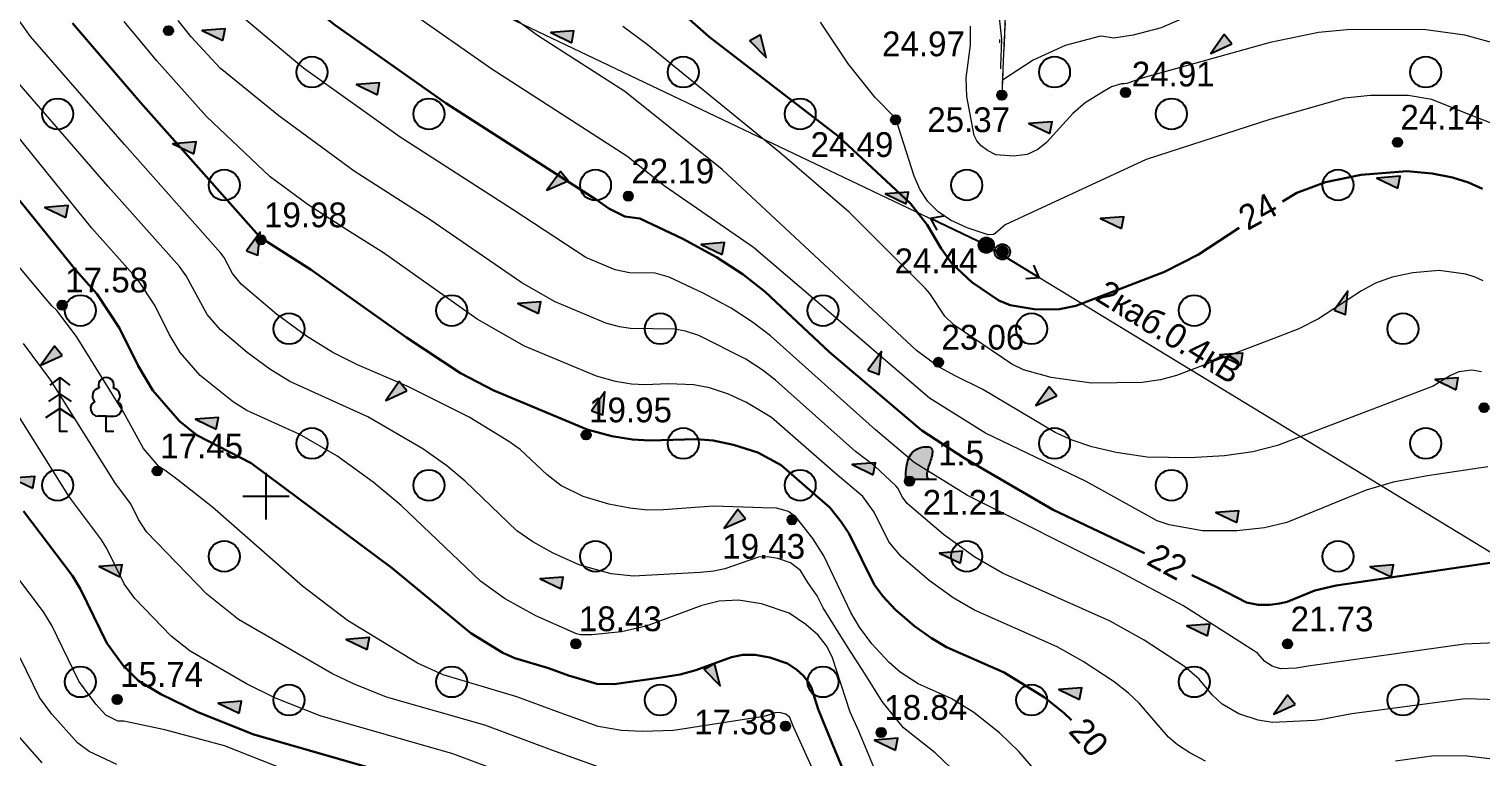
# Model space of a CAD drawing. Header units: feet. Extents: x 4395049 to 4395355, y 4911947 to 4912105.
# Drawn here: x 4395142.34 to 4395189.27, y 4912041.57 to 4912065.1 of the extents above; entities that cross this region are included whole.
import ezdxf
from ezdxf.enums import TextEntityAlignment as Align

# ---------------------------------------------------------------- set-up
doc = ezdxf.new("R2010")
doc.units = ezdxf.units.FT
doc.header["$MEASUREMENT"] = 0
doc.linetypes.add('500_84_2_1', pattern=[1, 1, 0])
doc.linetypes.add('g5_366', pattern=[0.85, 0.1, -0.75])
doc.layers.get('0').update_dxf_attribs({"color": 10, "linetype": 'CONTINUOUS', "lineweight": 0})
for name, color, linetype in [('02_Сетка', 7, 'CONTINUOUS'), ('07_Объекты электропередачи', 7, 'CONTINUOUS'), ('12_Рельеф', 7, 'CONTINUOUS'), ('13_Растительность', 7, 'CONTINUOUS'), ('19_Горизонтали', 7, 'CONTINUOUS'), ('61_Отметки высоты поверхности', 7, 'CONTINUOUS')]:
    doc.layers.add(name, color=color, linetype=linetype)
doc.styles.add('LIKE11', font='bm431.shx')
doc.styles.add('LIKE17', font='d431.shx')
doc.styles.add('LIKE36', font='pragmai.shx')

# ---------------------------------------------------------------- blocks, each defined once
blk = doc.blocks.new('g5_346')
blk.add_hatch(color=0).paths.add_polyline_path([(-0.375, 0), (-0.369, 0.104), (-0.361, 0.21), (-0.353, 0.299), (-0.341, 0.389), (-0.328, 0.465), (-0.313, 0.536), (-0.295, 0.599), (-0.276, 0.655), (-0.253, 0.71), (-0.224, 0.764), (-0.188, 0.818), (-0.144, 0.87), (-0.104, 0.907), (-0.06, 0.94), (-0.01, 0.971), (0.039, 0.993), (0.092, 1.013), (0.153, 1.029), (0.218, 1.041), (0.265, 1.046), (0.312, 1.046), (0.366, 1.041), (0.408, 1.029), (0.443, 1.011), (0.469, 0.986), (0.478, 0.971), (0.49, 0.941), (0.495, 0.904), (0.496, 0.872), (0.492, 0.833), (0.482, 0.774), (0.466, 0.712), (0.449, 0.654), (0.432, 0.601), (0.417, 0.553), (0.396, 0.489), (0.372, 0.417), (0.356, 0.362), (0.343, 0.318), (0.331, 0.269), (0.321, 0.221), (0.316, 0.188), (0.313, 0.153), (0.312, 0.121), (0.314, 0.093), (0.32, 0.067), (0.328, 0.047), (0.338, 0.029), (0.352, 0.015), (0.368, 0.004), (0.375, 0)])
at = {"color": 0}
for points in [[(-0.375, 0), (-0.369, 0.104), (-0.361, 0.21), (-0.353, 0.299), (-0.341, 0.389), (-0.328, 0.465), (-0.313, 0.536), (-0.295, 0.599), (-0.276, 0.655), (-0.253, 0.71), (-0.224, 0.764), (-0.188, 0.818), (-0.144, 0.87), (-0.104, 0.907), (-0.06, 0.94), (-0.01, 0.971), (0.039, 0.993), (0.092, 1.013), (0.153, 1.029), (0.218, 1.041), (0.265, 1.046), (0.312, 1.046), (0.366, 1.041), (0.408, 1.029), (0.443, 1.011), (0.469, 0.986), (0.478, 0.971), (0.49, 0.941), (0.495, 0.904), (0.496, 0.872), (0.492, 0.833), (0.482, 0.774), (0.466, 0.712), (0.449, 0.654), (0.432, 0.601), (0.417, 0.553), (0.396, 0.489), (0.372, 0.417), (0.356, 0.362), (0.343, 0.318), (0.331, 0.269), (0.321, 0.221), (0.316, 0.188), (0.313, 0.153), (0.312, 0.121), (0.314, 0.093), (0.32, 0.067), (0.328, 0.047), (0.338, 0.029), (0.352, 0.015), (0.368, 0.004), (0.375, 0)], [(-0.375, 0), (0.375, 0)], [(0.375, 0), (0.625, 0)]]:
    blk.add_lwpolyline(points, dxfattribs=at)
blk = doc.blocks.new('g5_115_1')
at = {"color": 0}
for points in [[(0, 0), (2, 0)], [(1.647, -0.252), (2, 0), (1.647, 0.252)]]:
    blk.add_lwpolyline(points, dxfattribs=at)
blk = doc.blocks.new('g5_106_1a')
h = blk.add_hatch(color=255)
edge = h.paths.add_edge_path()
edge.add_arc((0, 0), 0.212, 0, 360)
at = {"color": 0}
blk.add_circle((0, 0), 0.25, dxfattribs=at)
blk = doc.blocks.new('g5_107_1a')
h = blk.add_hatch(color=0)
edge = h.paths.add_edge_path()
edge.add_arc((0, 0), 0.25, 0, 360)
at = {"color": 0}
blk.add_circle((0, 0), 0.25, dxfattribs=at)
blk = doc.blocks.new('g5_368')
at = {"color": 92}
blk.add_circle((0, 0), 0.5, dxfattribs=at)
blk = doc.blocks.new('g5_348a')
blk.add_hatch(color=0).paths.add_polyline_path([(0.75, 0), (0.649, 0.375), (0, 0)])
at = {"color": 0}
blk.add_lwpolyline([(0.75, 0), (0.649, 0.375), (0, 0)], close=True, dxfattribs=at)
blk = doc.blocks.new('g5_330')
blk.add_hatch(color=0).paths.add_polyline_path([(-0.15, 0, 1), (0.15, 0, 1)])
at = {"color": 0}
blk.add_circle((0, 0), 0.15, dxfattribs=at)
blk = doc.blocks.new('g5_012')
at = {"color": 92}
for points in [[(0, -1.5), (0, 1.5)], [(-1.5, 0), (1.5, 0)]]:
    blk.add_lwpolyline(points, dxfattribs=at)
blk = doc.blocks.new('g5_367_3b')
at = {"color": 92}
for points in [[(-0.75, 1.75), (-1.074, 1.503)], [(-0.75, 1.75), (-0.426, 1.503)], [(-0.5, 0), (-0.75, 0), (-0.75, 1.75)], [(-0.75, 1.221), (-1.115, 0.973)], [(-0.75, 1.221), (-0.385, 0.973)], [(-0.75, 0.751), (-1.215, 0.443)], [(-0.75, 0.751), (-0.285, 0.443)], [(0.75, 0.497), (0.493, 0.497)], [(0.75, 0.497), (1.007, 0.497)], [(1, 0), (0.75, 0), (0.75, 0.497)]]:
    blk.add_lwpolyline(points, dxfattribs=at)
for centre, start, end in [((0.75, 1.5), 90, 202.242), ((0.75, 1.5), 337.758, 90), ((0.493, 0.747), 115.6346, 270), ((0.553, 1.158), 97.9406, 227.8197), ((0.947, 1.158), 312.1803, 82.0594), ((1.007, 0.747), 270, 64.3654)]:
    blk.add_arc(centre, 0.25, start, end, dxfattribs=at)

msp = doc.modelspace()

# ---------------------------------------------------------------- linework, layer by layer
at = {"layer": '07_Объекты электропередачи', "color": 9, "linetype": 'Continuous', "lineweight": 20, "flags": 128}
msp.add_lwpolyline([(4395100.521, 4912092.298), (4395110.854, 4912087.864), (4395173.279, 4912058.112), (4395201.484, 4912040.953), (4395242.36, 4912021.946)], dxfattribs=at)
at = {"layer": '12_Рельеф', "color": 7, "linetype": 'g5_366', "lineweight": 20, "flags": 128}
msp.add_lwpolyline([(4395173.779, 4912062.958), (4395173.502, 4912071.101), (4395173.817, 4912076.286)], dxfattribs=at)
at = {"layer": '12_Рельеф', "color": 7, "linetype": '500_84_2_1', "lineweight": 20, "ltscale": 0.5, "flags": 128}
msp.add_lwpolyline([(4395173.817, 4912076.286), (4395174.135, 4912070.831), (4395173.779, 4912062.958)], dxfattribs=at)
at = {"layer": '12_Рельеф', "color": 7, "linetype": 'Continuous', "lineweight": 20, "ltscale": 0.5, "flags": 128}
msp.add_lwpolyline([(4395173.885, 4912065.301), (4395173.862, 4912064.801), (4395173.862, 4912064.801), (4395173.862, 4912064.801), (4395173.84, 4912064.302), (4395173.84, 4912064.302), (4395173.84, 4912064.302), (4395173.817, 4912063.802), (4395173.817, 4912063.802), (4395173.817, 4912063.802), (4395173.794, 4912063.303), (4395173.794, 4912063.303), (4395173.794, 4912063.303), (4395173.779, 4912062.958)], dxfattribs=at)
at = {"layer": '19_Горизонтали', "color": 32, "linetype": 'Continuous', "lineweight": 30, "flags": 128}
for points, elevation in [([(4395178.393, 4912048.163), (4395175.439, 4912049.556), (4395172.555, 4912051.244), (4395171.197, 4912052.126), (4395170.35, 4912052.841), (4395168.217, 4912054.659), (4395166.134, 4912056.61), (4395165.417, 4912057.168), (4395164.555, 4912057.729), (4395163.469, 4912058.321), (4395162.077, 4912058.972), (4395161.594, 4912059.038), (4395161.083, 4912059.297), (4395160.679, 4912059.574), (4395155.815, 4912062.701), (4395152.236, 4912065.219), (4395150.976, 4912066.237), (4395149.932, 4912067.11), (4395149.417, 4912067.717), (4395148.979, 4912068.413), (4395148.439, 4912069.72), (4395148.035, 4912070.439), (4395146.961, 4912071.739)], 22), ([(4395181.453, 4912058.674), (4395180.14, 4912057.811), (4395179.04, 4912057.253), (4395177.642, 4912056.711), (4395176.174, 4912056.151), (4395175.651, 4912056.047), (4395174.888, 4912056.036), (4395174.054, 4912056.177), (4395173.683, 4912056.322), (4395172.808, 4912056.919), (4395172.179, 4912057.512), (4395171.823, 4912058.003), (4395171.368, 4912058.772), (4395170.827, 4912059.459), (4395168.495, 4912061.633), (4395164.323, 4912064.845), (4395162.87, 4912066.139)], 24), ([(4395176.037, 4912042.759), (4395175.79, 4912042.995), (4395175.146, 4912043.509), (4395173.855, 4912044.297), (4395171.989, 4912045.125), (4395171.508, 4912045.407), (4395170.965, 4912045.798), (4395170.333, 4912046.338), (4395169.94, 4912046.77), (4395169.659, 4912047.145), (4395168.843, 4912048.779), (4395168.585, 4912049.177), (4395168.225, 4912049.638), (4395167.748, 4912050.041), (4395166.647, 4912051.007), (4395165.901, 4912051.41), (4395165.111, 4912051.664), (4395164.456, 4912051.799), (4395163.898, 4912051.847), (4395162.408, 4912051.8), (4395161.843, 4912051.83), (4395161.179, 4912051.938), (4395160.376, 4912052.155), (4395157.361, 4912053.415), (4395156.289, 4912053.98), (4395154.539, 4912055.125), (4395151.456, 4912057.319), (4395149.923, 4912058.293), (4395149.885, 4912058.317), (4395149.847, 4912058.345), (4395149.784, 4912058.405), (4395145.946, 4912062.719), (4395143.75, 4912065.293)], 20), ([(4395189.317, 4912059.934), (4395188.87, 4912060.141), (4395188.343, 4912060.304), (4395187.692, 4912060.425), (4395186.872, 4912060.505), (4395185.398, 4912060.386), (4395184.241, 4912060.146), (4395183.314, 4912059.805), (4395182.855, 4912059.526)], 24), ([(4395169.823, 4912038.339), (4395168.104, 4912042.479), (4395167.843, 4912043.113), (4395167.626, 4912043.81), (4395167.523, 4912044.006), (4395167.373, 4912044.195), (4395167.157, 4912044.387), (4395166.854, 4912044.588), (4395166.282, 4912044.786), (4395165.81, 4912044.872), (4395165.408, 4912044.868), (4395165.045, 4912044.795), (4395163.895, 4912044.375), (4395163.39, 4912044.24), (4395162.775, 4912044.143), (4395161.257, 4912043.924), (4395160.693, 4912043.94), (4395159.781, 4912044.2), (4395159.134, 4912044.441), (4395158.039, 4912044.766), (4395157.657, 4912044.942), (4395156.619, 4912045.573), (4395154.077, 4912047.679), (4395149.515, 4912051.069), (4395147.769, 4912051.975), (4395147.207, 4912052.425), (4395146.341, 4912053.42), (4395145.864, 4912054.212), (4395145.263, 4912055.43), (4395144.53, 4912056.541), (4395143.851, 4912057.305), (4395141.63, 4912060.052)], 18), ([(4395155.007, 4912040.75), (4395149.609, 4912042.295), (4395147.794, 4912043.021), (4395146.602, 4912043.601), (4395145.883, 4912044.034), (4395145.383, 4912044.533), (4395144.852, 4912045.252), (4395144.005, 4912046.999), (4395143.746, 4912047.424), (4395142.159, 4912049.519)], 16), ([(4395189.701, 4912047.867), (4395184.585, 4912047.11), (4395183.898, 4912046.951), (4395183.008, 4912046.586), (4395182.757, 4912046.527), (4395182.449, 4912046.493), (4395182.064, 4912046.493), (4395181.689, 4912046.562), (4395180.758, 4912047.047), (4395179.919, 4912047.443)], 22)]:
    msp.add_lwpolyline(points, dxfattribs=dict(at, elevation=elevation))
at = {"layer": '19_Горизонтали', "color": 32, "linetype": 'Continuous', "lineweight": 20, "flags": 128}
for points, elevation in [([(4395189.289, 4912054.02), (4395188.97, 4912054.078), (4395188.552, 4912054.021), (4395188.279, 4912053.899), (4395187.724, 4912053.56), (4395187.501, 4912053.474), (4395182.691, 4912051.641), (4395181.894, 4912051.435), (4395180.976, 4912051.3), (4395179.862, 4912051.241), (4395178.476, 4912051.265), (4395177.48, 4912051.412), (4395176.69, 4912051.592), (4395176.052, 4912051.806), (4395175.508, 4912052.055), (4395173.165, 4912053.448), (4395172.257, 4912053.905), (4395171.701, 4912054.2), (4395171.651, 4912054.242), (4395171.02, 4912054.71), (4395164.743, 4912060.562), (4395161.598, 4912063.082), (4395158.78, 4912064.893), (4395152.278, 4912069.644)], 23), ([(4395176.047, 4912039.772), (4395174.333, 4912041.754), (4395173.706, 4912042.351), (4395172.876, 4912043.014), (4395172.143, 4912043.462), (4395171.082, 4912043.933), (4395170.5, 4912044.316), (4395170.14, 4912044.623), (4395169.585, 4912045.233), (4395169.187, 4912045.764), (4395168.902, 4912046.239), (4395168.033, 4912048.074), (4395167.669, 4912048.636), (4395167.16, 4912049.288), (4395167.098, 4912049.34), (4395166.898, 4912049.5), (4395166.857, 4912049.519), (4395166.496, 4912049.609), (4395166.047, 4912049.628), (4395164.467, 4912049.679), (4395162.85, 4912049.555), (4395162.335, 4912049.553), (4395161.759, 4912049.609), (4395161.078, 4912049.747), (4395160.247, 4912049.989), (4395159.53, 4912050.343), (4395159.087, 4912050.687), (4395158.215, 4912051.507), (4395157.852, 4912051.769), (4395156.571, 4912052.555), (4395154.567, 4912053.558), (4395152.953, 4912054.25), (4395152.159, 4912054.647), (4395151.304, 4912055.168), (4395150.334, 4912055.881), (4395149.196, 4912056.853), (4395148.919, 4912057.196), (4395148.646, 4912057.711), (4395148.543, 4912057.858), (4395145.422, 4912061.366), (4395142.392, 4912064.854), (4395140.817, 4912067.06)], 19.5), ([(4395189.495, 4912050.947), (4395187.535, 4912050.657), (4395186.434, 4912050.449), (4395185.556, 4912050.197), (4395182.991, 4912049.148), (4395182.267, 4912048.975), (4395181.381, 4912048.879), (4395180.27, 4912048.879), (4395179.189, 4912049.077), (4395178.803, 4912049.206), (4395176.507, 4912050.476), (4395173.25, 4912052.042), (4395171.449, 4912053.163), (4395171.001, 4912053.542), (4395168.194, 4912055.954), (4395165.758, 4912058.037), (4395162.867, 4912060.027), (4395161.667, 4912060.988), (4395157.298, 4912063.797), (4395152.831, 4912066.94)], 22.5), ([(4395189.773, 4912066.964), (4395187.897, 4912067.207), (4395186.129, 4912067.205), (4395184.906, 4912067.045), (4395181.439, 4912066.098), (4395180.344, 4912065.756), (4395178.929, 4912065.142), (4395178.03, 4912064.903), (4395177.406, 4912064.808), (4395177.002, 4912064.866), (4395176.932, 4912064.861), (4395175.834, 4912064.561), (4395174.79, 4912064.09), (4395173.801, 4912063.446)], 25.5), ([(4395190.923, 4912043.385), (4395188.761, 4912043.452), (4395185.093, 4912042.97), (4395184.067, 4912042.768), (4395183.884, 4912042.754), (4395182.528, 4912042.688), (4395182.071, 4912042.762), (4395181.442, 4912042.971), (4395180.904, 4912043.283), (4395180.584, 4912043.584), (4395180.164, 4912044.084), (4395179.685, 4912044.498), (4395178.384, 4912045.352), (4395177.281, 4912045.966), (4395173.804, 4912047.509), (4395172.908, 4912048.034), (4395171.897, 4912048.763), (4395170.718, 4912049.769), (4395170.567, 4912049.966), (4395170.417, 4912050.259), (4395170.355, 4912050.338), (4395169.68, 4912050.97), (4395169.049, 4912051.441), (4395166.47, 4912053.746), (4395166.032, 4912054.087), (4395165.505, 4912054.43), (4395163.989, 4912055.191), (4395163.559, 4912055.329), (4395163.204, 4912055.403), (4395161.782, 4912055.42), (4395161.421, 4912055.478), (4395160.985, 4912055.596), (4395159.345, 4912056.281), (4395158.269, 4912056.893), (4395155.301, 4912058.933), (4395152.85, 4912060.509), (4395150.412, 4912062.291), (4395148.52, 4912063.837), (4395147.58, 4912064.851), (4395147.163, 4912065.375)], 21), ([(4395190.5, 4912045.293), (4395188.739, 4912045.221), (4395183.679, 4912044.506), (4395183.294, 4912044.437), (4395182.792, 4912044.423), (4395182.515, 4912044.506), (4395182.287, 4912044.653), (4395182.041, 4912044.924), (4395181.954, 4912044.993), (4395179.628, 4912046.463), (4395177.574, 4912047.568), (4395172.668, 4912050.021), (4395170.946, 4912051.089), (4395169.7, 4912052.141), (4395166.302, 4912055.178), (4395165.724, 4912055.628), (4395165.03, 4912056.08), (4395164.154, 4912056.556), (4395163.033, 4912057.082), (4395162.577, 4912057.204), (4395161.752, 4912057.214), (4395161.289, 4912057.317), (4395160.338, 4912057.714), (4395157.99, 4912059.254), (4395154.333, 4912061.605), (4395151.216, 4912063.838), (4395150.694, 4912064.264), (4395149.084, 4912065.61)], 21.5), ([(4395173.747, 4912063.895), (4395173.783, 4912064.76), (4395173.7, 4912065.573)], 25.5), ([(4395180.37, 4912041.435), (4395179.854, 4912041.704), (4395179.464, 4912041.961), (4395179.167, 4912042.213), (4395178.22, 4912043.308), (4395177.874, 4912043.638), (4395177.415, 4912044.004), (4395176.416, 4912044.659), (4395175.568, 4912045.132), (4395172.897, 4912046.317), (4395172.208, 4912046.72), (4395171.431, 4912047.28), (4395170.525, 4912048.053), (4395170.13, 4912048.527), (4395169.652, 4912049.485), (4395169.29, 4912049.988), (4395168.399, 4912050.741), (4395166.339, 4912052.547), (4395165.526, 4912053.028), (4395164.945, 4912053.3), (4395164.335, 4912053.497), (4395163.83, 4912053.601), (4395163.012, 4912053.634), (4395162.249, 4912053.602), (4395161.813, 4912053.625), (4395161.3, 4912053.708), (4395160.68, 4912053.876), (4395158.353, 4912054.848), (4395156.825, 4912055.717), (4395153.796, 4912057.861), (4395152.612, 4912058.613), (4395151.367, 4912059.413), (4395150.129, 4912060.318), (4395148.073, 4912062.27), (4395146.469, 4912064.073), (4395145.416, 4912065.338)], 20.5), ([(4395189.339, 4912056.961), (4395189.079, 4912057.08), (4395188.774, 4912057.175), (4395187.921, 4912057.291), (4395187.067, 4912057.223), (4395186.396, 4912057.084), (4395185.859, 4912056.886), (4395185.403, 4912056.64), (4395184.019, 4912055.73), (4395183.382, 4912055.407), (4395182.572, 4912055.092), (4395179.433, 4912053.896), (4395178.913, 4912053.762), (4395178.314, 4912053.674), (4395176.682, 4912053.651), (4395175.379, 4912053.84), (4395174.485, 4912054.088), (4395174.105, 4912054.262), (4395172.235, 4912055.538), (4395171.941, 4912055.815), (4395171.454, 4912056.552), (4395171.309, 4912056.724), (4395168.85, 4912059.179), (4395166.619, 4912061.098), (4395162.316, 4912064.6), (4395161.528, 4912065.176)], 23.5), ([(4395191.168, 4912061.447), (4395188.905, 4912062.33), (4395187.676, 4912062.826), (4395186.916, 4912062.948), (4395185.699, 4912062.955), (4395184.854, 4912062.859), (4395182.475, 4912062.186), (4395178.444, 4912060.882), (4395173.893, 4912058.771), (4395173.563, 4912058.487), (4395173.508, 4912058.46), (4395173.343, 4912058.447), (4395172.661, 4912058.672), (4395172.126, 4912058.919), (4395171.712, 4912059.197), (4395171.395, 4912059.52), (4395171.148, 4912059.896), (4395170.947, 4912060.338), (4395170.372, 4912062.167), (4395170.377, 4912062.2), (4395170.336, 4912062.23), (4395169.686, 4912062.886), (4395168.831, 4912063.963), (4395167.923, 4912065.318)], 24.5), ([(4395189.657, 4912064.648), (4395188.747, 4912064.897), (4395187.407, 4912065.078), (4395184.928, 4912065.076), (4395184.013, 4912064.989), (4395182.457, 4912064.665), (4395178.353, 4912063.523), (4395177.82, 4912063.336), (4395177.723, 4912063.322), (4395177.649, 4912063.33), (4395177.33, 4912063.231), (4395176.982, 4912063.029), (4395176.471, 4912062.709), (4395176.076, 4912062.37), (4395175.231, 4912061.43), (4395174.946, 4912061.202), (4395174.602, 4912061.048), (4395174.162, 4912060.987), (4395173.593, 4912061.036), (4395173.314, 4912061.176), (4395173.113, 4912061.323), (4395172.974, 4912061.481), (4395172.883, 4912061.655), (4395172.651, 4912062.918), (4395172.634, 4912063.524), (4395172.773, 4912064.575), (4395172.772, 4912065.19)], 25), ([(4395169.86, 4912040.731), (4395169.163, 4912042.409), (4395168.883, 4912043.022), (4395168.299, 4912044.814), (4395168.114, 4912045.167), (4395167.843, 4912045.51), (4395167.452, 4912045.855), (4395166.906, 4912046.218), (4395166.012, 4912046.521), (4395165.275, 4912046.637), (4395164.648, 4912046.606), (4395164.082, 4912046.468), (4395162.285, 4912045.795), (4395161.494, 4912045.615), (4395160.529, 4912045.524), (4395160.16, 4912045.519), (4395160.03, 4912045.555), (4395158.72, 4912046.138), (4395157.713, 4912046.698), (4395156.928, 4912047.249), (4395154.369, 4912049.702), (4395153.466, 4912050.457), (4395152.294, 4912051.302), (4395151.089, 4912051.998), (4395149.384, 4912052.773), (4395148.947, 4912053.04), (4395147.87, 4912053.901), (4395147.222, 4912054.646), (4395146.865, 4912055.237), (4395146.416, 4912056.149), (4395145.868, 4912056.98), (4395144.375, 4912058.659), (4395139.492, 4912064.696)], 18.5), ([(4395172.39, 4912040.978), (4395171.623, 4912041.708), (4395170.607, 4912042.519), (4395169.913, 4912043.361), (4395169.37, 4912044.252), (4395168.793, 4912045.135), (4395168.013, 4912046.397), (4395167.818, 4912046.78), (4395167.508, 4912047.212), (4395167.277, 4912047.595), (4395166.957, 4912047.849), (4395166.546, 4912047.988), (4395166.208, 4912048.041), (4395165.919, 4912048.027), (4395164.834, 4912047.654), (4395164.47, 4912047.572), (4395164.027, 4912047.53), (4395161.88, 4912047.412), (4395161.151, 4912047.493), (4395160.139, 4912047.772), (4395159.281, 4912048.154), (4395158.621, 4912048.52), (4395158.107, 4912048.882), (4395156.432, 4912050.487), (4395155.841, 4912050.982), (4395155.073, 4912051.535), (4395153.291, 4912052.564), (4395150.772, 4912053.71), (4395150.126, 4912054.104), (4395149.393, 4912054.643), (4395148.533, 4912055.377), (4395148.103, 4912055.871), (4395147.415, 4912057.121), (4395147.205, 4912057.419), (4395144.898, 4912060.012), (4395140.754, 4912064.784)], 19), ([(4395167.842, 4912040.79), (4395167.046, 4912042.548), (4395166.933, 4912042.844), (4395166.803, 4912042.957), (4395166.601, 4912043.012), (4395166.453, 4912042.997), (4395166.132, 4912042.889), (4395166.013, 4912042.871), (4395163.167, 4912042.423), (4395162.166, 4912042.396), (4395161.489, 4912042.43), (4395160.738, 4912042.557), (4395159.508, 4912042.994), (4395158.103, 4912043.519), (4395155.723, 4912044.224), (4395154.893, 4912044.607), (4395152.637, 4912045.978), (4395151.177, 4912047.096), (4395148.271, 4912049.651), (4395147.116, 4912050.553), (4395146.736, 4912050.836), (4395146.544, 4912050.949), (4395146.044, 4912051.543), (4395145.394, 4912052.717), (4395143.879, 4912055.156), (4395143.236, 4912055.999), (4395143.082, 4912056.151), (4395142.893, 4912056.37), (4395141.902, 4912057.556)], 17.5), ([(4395161.128, 4912041.115), (4395159.234, 4912041.788), (4395157.071, 4912042.596), (4395153.897, 4912043.504), (4395152.83, 4912043.931), (4395152.13, 4912044.272), (4395149.113, 4912046.019), (4395148.09, 4912046.833), (4395146.14, 4912048.851), (4395145.883, 4912049.249), (4395145.628, 4912049.755), (4395145.132, 4912050.41), (4395143.036, 4912053.765), (4395142.157, 4912054.933)], 17), ([(4395158.961, 4912040.582), (4395156.039, 4912041.673), (4395151.753, 4912042.899), (4395150.312, 4912043.476), (4395149.366, 4912043.936), (4395147.55, 4912044.988), (4395146.935, 4912045.478), (4395145.761, 4912046.692), (4395145.413, 4912047.164), (4395144.857, 4912048.311), (4395144.687, 4912048.589), (4395143.645, 4912049.965), (4395141.837, 4912052.859)], 16.5), ([(4395153.976, 4912039.828), (4395148.654, 4912041.929), (4395146.73, 4912042.454), (4395145.407, 4912042.733), (4395145.217, 4912042.731), (4395145.185, 4912042.739), (4395144.827, 4912042.922), (4395144.495, 4912043.274), (4395143.948, 4912044.018), (4395143.073, 4912045.82), (4395142.806, 4912046.258), (4395140.672, 4912049.074)], 15.5), ([(4395145.176, 4912041.328), (4395144.28, 4912041.75), (4395143.911, 4912042.034), (4395143.074, 4912042.957), (4395142.682, 4912043.489), (4395142.056, 4912044.779)], 15), ([(4395142.768, 4912041.384), (4395141.652, 4912042.64)], 14.5), ([(4395191.549, 4912041.274), (4395188.818, 4912041.599), (4395187.757, 4912041.612), (4395186.506, 4912041.435)], 20.5)]:
    msp.add_lwpolyline(points, dxfattribs=dict(at, elevation=elevation))

# ---------------------------------------------------------------- block references
at = {"layer": '02_Сетка', "linetype": 'Continuous', "lineweight": 20, "xscale": 0.5, "yscale": 0.5, "zscale": 0.5}
msp.add_blockref('g5_012', (4395150, 4912050), dxfattribs=at)
at = {"layer": '07_Объекты электропередачи', "color": 7, "linetype": 'Continuous', "lineweight": 20}
for name, rotation in [('g5_115_1', 154.5176994507251), ('g5_107_1a', 331.6012410794223), ('g5_115_1', 328.6847827122449)]:
    msp.add_blockref(name, (4395173.279, 4912058.112), dxfattribs=dict(at, rotation=rotation))
msp.add_blockref('g5_106_1a', (4395173.799, 4912057.897, 24.532), dxfattribs=at)
at = {"layer": '12_Рельеф', "color": 7, "lineweight": 20}
for p, rotation in [((4395147.934, 4912065.051), 334.2798211696657), ((4395159.206, 4912064.981), 334.2798211696657), ((4395166.164, 4912064.182), 104.2798211696657), ((4395180.535, 4912064.312), 24.27982116966568), ((4395152.924, 4912063.302), 334.2798211696657), ((4395174.657, 4912062.042), 334.2798211696657), ((4395146.992, 4912061.392), 334.2798211696657), ((4395159.078, 4912059.887), 24.27982116966568), ((4395185.907, 4912060.283), 334.2798211696657), ((4395170.017, 4912059.773), 334.2798211696657), ((4395142.854, 4912059.334), 334.2798211696657), ((4395176.975, 4912058.975), 334.2798211696657), ((4395149.812, 4912058.535), 234.2798211696657), ((4395164.068, 4912058.138), 334.2798211696657), ((4395158.136, 4912056.228), 334.2798211696657), ((4395184.966, 4912056.623), 234.2798211696657), ((4395142.726, 4912054.24), 24.27982116966568), ((4395169.889, 4912054.679), 234.2798211696657), ((4395180.828, 4912054.565), 334.2798211696657), ((4395187.786, 4912053.767), 334.2798211696657), ((4395153.87, 4912053.097), 24.27982116966568), ((4395160.956, 4912053.371), 234.2798211696657), ((4395174.879, 4912052.93), 24.27982116966568), ((4395147.716, 4912052.491), 334.2798211696657), ((4395168.947, 4912051.02), 334.2798211696657), ((4395141.785, 4912050.581), 334.2798211696657), ((4395164.809, 4912048.962), 24.27982116966568), ((4395180.7, 4912049.471), 334.2798211696657), ((4395171.767, 4912048.163), 334.2798211696657), ((4395144.604, 4912047.724), 334.2798211696657), ((4395185.69, 4912047.722), 334.2798211696657), ((4395158.86, 4912047.327), 334.2798211696657), ((4395179.759, 4912045.812), 334.2798211696657), ((4395152.596, 4912045.373), 334.2798211696657), ((4395164.681, 4912043.868), 104.2798211696657), ((4395175.62, 4912043.754), 334.2798211696657), ((4395148.458, 4912043.315), 334.2798211696657), ((4395182.578, 4912042.956), 24.27982116966568), ((4395169.671, 4912042.119), 334.2798211696657)]:
    msp.add_blockref('g5_348a', p, dxfattribs=dict(at, rotation=rotation))
at = {"layer": '12_Рельеф', "color": 7, "linetype": 'Continuous', "lineweight": 20}
msp.add_blockref('g5_346', (4395171.044, 4912050.553, 21.208), dxfattribs=at)
at = {"layer": '13_Растительность', "color": 7, "linetype": 'Continuous', "lineweight": 20}
for p in [(4395151.485, 4912063.705), (4395163.485, 4912063.705), (4395175.485, 4912063.705), (4395187.485, 4912063.705), (4395143.265, 4912062.355), (4395155.265, 4912062.355), (4395167.265, 4912062.355), (4395179.265, 4912062.355), (4395148.65, 4912060.055), (4395160.65, 4912060.055), (4395172.65, 4912060.055), (4395184.65, 4912060.055), (4395144, 4912056), (4395156, 4912056), (4395168, 4912056), (4395180, 4912056), (4395150.745, 4912055.41), (4395162.745, 4912055.41), (4395174.745, 4912055.41), (4395186.745, 4912055.41), (4395151.485, 4912051.705), (4395163.485, 4912051.705), (4395175.485, 4912051.705), (4395187.485, 4912051.705), (4395143.265, 4912050.355), (4395155.265, 4912050.355), (4395167.265, 4912050.355), (4395179.265, 4912050.355), (4395148.65, 4912048.055), (4395160.65, 4912048.055), (4395172.65, 4912048.055), (4395184.65, 4912048.055), (4395144, 4912044), (4395156, 4912044), (4395168, 4912044), (4395180, 4912044), (4395150.745, 4912043.41), (4395162.745, 4912043.41), (4395174.745, 4912043.41), (4395186.745, 4912043.41)]:
    msp.add_blockref('g5_368', p, dxfattribs=at)
at = {"layer": '13_Растительность', "color": 92, "linetype": 'Continuous', "lineweight": 20}
msp.add_blockref('g5_367_3b', (4395144.084, 4912052.087, 17), dxfattribs=at)
at = {"layer": '61_Отметки высоты поверхности', "color": 7, "linetype": 'Continuous', "lineweight": 20}
for p in [(4395146.845, 4912065.045, 20.859), (4395173.779, 4912062.958, 25.371), (4395177.782, 4912063.046, 24.907), (4395170.35, 4912062.162, 24.494), (4395186.568, 4912061.436, 24.145), (4395161.71, 4912059.697, 22.192), (4395149.838, 4912058.283, 19.984), (4395173.312, 4912058.132, 24.439), (4395143.414, 4912056.175, 17.583), (4395171.732, 4912054.328, 23.062), (4395189.368, 4912052.861, 22.811), (4395160.345, 4912051.978, 19.948), (4395146.484, 4912050.814, 17.455), (4395170.799, 4912050.484, 21.208), (4395167, 4912049.235, 19.425), (4395160.014, 4912045.228, 18.426), (4395183.017, 4912045.225, 21.734), (4395145.19, 4912043.429, 15.745), (4395166.791, 4912042.565, 17.38), (4395169.886, 4912042.362, 18.841)]:
    msp.add_blockref('g5_330', p, dxfattribs=at)

# ---------------------------------------------------------------- texts
at = {"layer": '07_Объекты электропередачи', "color": 7, "linetype": 'Continuous', "lineweight": 5, "style": 'LIKE11'}
msp.add_text('2каб.0.4кВ', height=0.8, rotation=328.1416, dxfattribs=at).set_placement((4395176.76, 4912056.355))
at = {"layer": '12_Рельеф', "color": 7, "lineweight": 5, "style": 'LIKE11'}
msp.add_text('1.5', height=0.8, dxfattribs=at).set_placement((4395171.721, 4912051.394, 21.208), align=Align.MIDDLE_LEFT)
at = {"layer": '19_Горизонтали', "color": 32, "linetype": 'Continuous', "lineweight": 5, "style": 'LIKE36'}
for s, rotation, p in [('24', 28.7292, (4395181.725, 4912058.569, 30)), ('22', 331.6132, (4395178.419, 4912047.814, 28)), ('20', 311.8927, (4395175.903, 4912042.385, 26))]:
    msp.add_text(s, height=0.8, rotation=rotation, dxfattribs=at).set_placement(p)
at = {"layer": '61_Отметки высоты поверхности', "color": 7, "lineweight": 5, "style": 'LIKE17'}
for s, p in [('24.97', (4395169.912, 4912064.619, 24.967)), ('24.91', (4395177.982, 4912063.643, 24.907)), ('25.37', (4395171.372, 4912062.166, 25.371)), ('24.14', (4395186.666, 4912062.246, 24.145)), ('24.49', (4395167.6, 4912061.363, 24.494)), ('22.19', (4395161.808, 4912060.507, 22.192)), ('19.98', (4395149.936, 4912059.092, 19.984)), ('24.44', (4395170.318, 4912057.606, 24.439)), ('17.58', (4395143.512, 4912056.985, 17.583)), ('23.06', (4395171.83, 4912055.138, 23.062)), ('19.95', (4395160.443, 4912052.788, 19.948)), ('17.45', (4395146.582, 4912051.624, 17.455)), ('21.21', (4395171.225, 4912049.802, 21.208)), ('19.43', (4395164.747, 4912048.379, 19.425)), ('18.43', (4395160.112, 4912046.038, 18.426)), ('21.73', (4395183.115, 4912046.034, 21.734)), ('15.74', (4395145.288, 4912044.239, 15.745)), ('18.84', (4395169.984, 4912043.172, 18.841)), ('17.38', (4395163.835, 4912042.701, 17.38))]:
    msp.add_text(s, height=0.8, dxfattribs=at).set_placement(p, align=Align.MIDDLE_LEFT)

doc.saveas('drawing.dxf')
